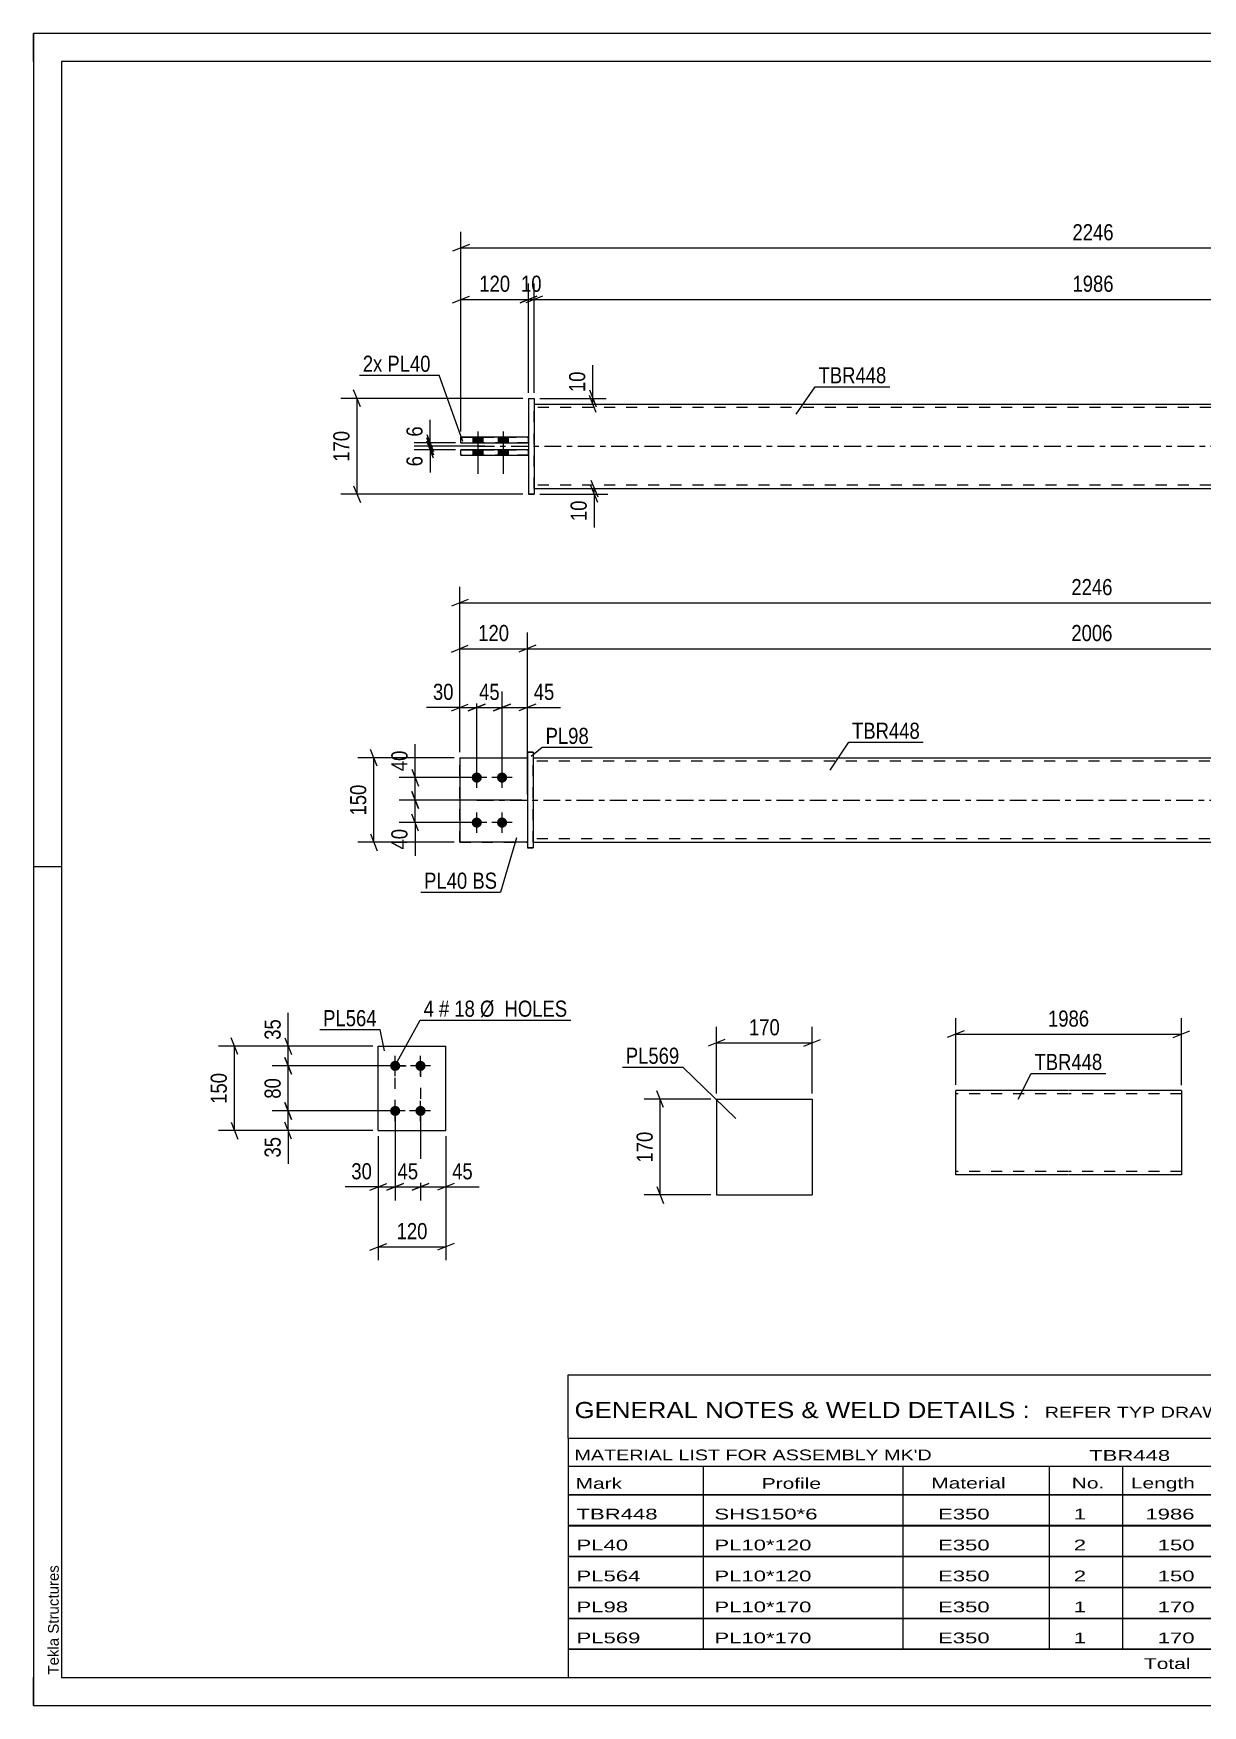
# Model space of a CAD drawing. Header units: millimetres. Extents: x 0 to 420, y 0 to 297.
# Drawn here: x 0 to 207.7, y 0 to 297 of the extents above; entities that cross this region are included whole.
import ezdxf

# ---------------------------------------------------------------- set-up
doc = ezdxf.new("R2010")
doc.units = ezdxf.units.MM
doc.linetypes.add('DXK_LINE_DOT2', pattern=[3.9198, 1.9599, -1.9599])
doc.linetypes.add('DXK_LINE_DOT3', pattern=[5.9187, 2.979, -0.9799, 0.9799, -0.9799])
doc.styles.add('Arial', font='ARIAL.TTF', dxfattribs={"height": 0.2})
doc.styles.add('Arial Narrow', font='ARIALN.TTF', dxfattribs={"height": 0.2})

# ---------------------------------------------------------------- blocks, each defined once
blk = doc.blocks.new('Unknown-580872149-1163')
at = {"color": 5, "linetype": 'Continuous'}
for p, q in [((420, 297), (0, 297)), ((0, 297), (0, 0)), ((0, 292), (0, 297)), ((415, 292), (5, 292)), ((5, 292), (5, 5)), ((5, 149), (0, 149)), ((0, 0), (0, 5)), ((5, 5), (415, 5)), ((0, 0), (420, 0))]:
    blk.add_line(p, q, dxfattribs=at)
at = {"color": 174, "linetype": 'Continuous', "style": 'Arial'}
blk.add_text('Tekla Structures', height=1.9102, rotation=90, dxfattribs=at).set_placement((4.5, 5.5))
blk = doc.blocks.new('Part-580872149-3682 - 3680')
at = {"color": 2, "linetype": 'Continuous'}
for p, q in [((61.28, 102.12), (61.28, 117.12)), ((61.28, 117.12), (73.28, 117.12)), ((73.28, 102.12), (73.28, 117.12)), ((61.28, 102.12), (73.28, 102.12))]:
    blk.add_line(p, q, dxfattribs=at)
blk = doc.blocks.new('Bolt-580872149-3683 - 3680')
at = {"linetype": 'Continuous'}
for points in [[(64.28, 112.72, -1), (64.28, 114.52, -1)], [(68.78, 112.72, -1), (68.78, 114.52, -1)], [(64.28, 104.72, -1), (64.28, 106.52, -1)], [(68.78, 104.72, -1), (68.78, 106.52, -1)]]:
    blk.add_hatch(color=1, dxfattribs=at).paths.add_polyline_path(points)
at = {"color": 1, "linetype": 'Continuous'}
for p, q in [((66.08, 113.62), (62.48, 113.62)), ((64.28, 111.82), (64.28, 115.42)), ((70.58, 113.62), (66.98, 113.62)), ((68.78, 111.82), (68.78, 115.42)), ((64.28, 103.82), (64.28, 107.42)), ((68.78, 103.82), (68.78, 107.42)), ((66.08, 105.62), (62.48, 105.62)), ((70.58, 105.62), (66.98, 105.62))]:
    blk.add_line(p, q, dxfattribs=at)
blk = doc.blocks.new('Part-580872149-1806 - 1738')
at = {"color": 2, "linetype": 'Continuous'}
for p, q in [((88.77, 168.33), (287.41, 168.33)), ((88.77, 153.33), (287.41, 153.33))]:
    blk.add_line(p, q, dxfattribs=at)
at = {"color": 7, "linetype": 'DXK_LINE_DOT2'}
for p, q in [((88.77, 153.33), (88.77, 168.33)), ((287.41, 167.73), (88.77, 167.73)), ((287.41, 153.33), (287.41, 168.33)), ((287.41, 153.93), (88.77, 153.93))]:
    blk.add_line(p, q, dxfattribs=at)
at = {"color": 7, "linetype": 'DXK_LINE_DOT3'}
blk.add_line((78.77, 160.83), (297.41, 160.83), dxfattribs=at)
blk = doc.blocks.new('Bolt-580872149-1808 - 1738')
at = {"linetype": 'Continuous'}
for points in [[(78.77, 163.93), (78.58, 163.95), (78.41, 164.01), (78.24, 164.1), (78.1, 164.23), (77.99, 164.38), (77.92, 164.55), (77.88, 164.74), (77.88, 164.92), (77.92, 165.11), (77.99, 165.28), (78.1, 165.43), (78.24, 165.56), (78.41, 165.65), (78.58, 165.71), (78.77, 165.73), (78.96, 165.71), (79.14, 165.65), (79.3, 165.56), (79.44, 165.43), (79.55, 165.28), (79.63, 165.11), (79.67, 164.92), (79.67, 164.74), (79.63, 164.55), (79.55, 164.38), (79.44, 164.23), (79.3, 164.1), (79.14, 164.01), (78.96, 163.95)], [(83.27, 163.93), (83.08, 163.95), (82.91, 164.01), (82.74, 164.1), (82.6, 164.23), (82.49, 164.38), (82.42, 164.55), (82.38, 164.74), (82.38, 164.92), (82.42, 165.11), (82.49, 165.28), (82.6, 165.43), (82.74, 165.56), (82.91, 165.65), (83.08, 165.71), (83.27, 165.73), (83.46, 165.71), (83.64, 165.65), (83.8, 165.56), (83.94, 165.43), (84.05, 165.28), (84.13, 165.11), (84.17, 164.92), (84.17, 164.74), (84.13, 164.55), (84.05, 164.38), (83.94, 164.23), (83.8, 164.1), (83.64, 164.01), (83.46, 163.95)], [(78.77, 155.93), (78.58, 155.95), (78.41, 156.01), (78.24, 156.1), (78.1, 156.23), (77.99, 156.38), (77.92, 156.55), (77.88, 156.74), (77.88, 156.92), (77.92, 157.11), (77.99, 157.28), (78.1, 157.43), (78.24, 157.56), (78.41, 157.65), (78.58, 157.71), (78.77, 157.73), (78.96, 157.71), (79.14, 157.65), (79.3, 157.56), (79.44, 157.43), (79.55, 157.28), (79.63, 157.11), (79.67, 156.92), (79.67, 156.74), (79.63, 156.55), (79.55, 156.38), (79.44, 156.23), (79.3, 156.1), (79.14, 156.01), (78.96, 155.95)], [(83.27, 155.93), (83.08, 155.95), (82.91, 156.01), (82.74, 156.1), (82.6, 156.23), (82.49, 156.38), (82.42, 156.55), (82.38, 156.74), (82.38, 156.92), (82.42, 157.11), (82.49, 157.28), (82.6, 157.43), (82.74, 157.56), (82.91, 157.65), (83.08, 157.71), (83.27, 157.73), (83.46, 157.71), (83.64, 157.65), (83.8, 157.56), (83.94, 157.43), (84.05, 157.28), (84.13, 157.11), (84.17, 156.92), (84.17, 156.74), (84.13, 156.55), (84.05, 156.38), (83.94, 156.23), (83.8, 156.1), (83.64, 156.01), (83.46, 155.95)]]:
    blk.add_hatch(color=1, dxfattribs=at).paths.add_polyline_path(points)
at = {"color": 1, "linetype": 'Continuous'}
for p, q in [((78.77, 163.03), (78.77, 166.63)), ((83.27, 163.03), (83.27, 166.63)), ((80.57, 164.83), (76.97, 164.83)), ((85.07, 164.83), (81.47, 164.83)), ((78.77, 155.03), (78.77, 158.63)), ((83.27, 155.03), (83.27, 158.63)), ((80.57, 156.83), (76.97, 156.83)), ((85.07, 156.83), (81.47, 156.83))]:
    blk.add_line(p, q, dxfattribs=at)
blk = doc.blocks.new('Part-580872149-1791 - 1738')
at = {"color": 7, "linetype": 'DXK_LINE_DOT2'}
for p, q in [((75.77, 168.33), (87.77, 168.33)), ((75.77, 168.33), (87.77, 168.33)), ((75.77, 153.33), (75.77, 168.33)), ((87.77, 168.33), (87.77, 168.33)), ((87.77, 168.33), (87.77, 153.33)), ((75.77, 153.33), (87.77, 153.33)), ((87.77, 153.33), (75.77, 153.33)), ((75.77, 153.33), (75.77, 153.33))]:
    blk.add_line(p, q, dxfattribs=at)
blk = doc.blocks.new('Part-580872149-1796 - 1738')
at = {"color": 2, "linetype": 'Continuous'}
for p, q in [((75.77, 168.33), (87.77, 168.33)), ((75.77, 168.33), (75.77, 153.33)), ((87.77, 153.33), (75.77, 153.33)), ((75.77, 153.33), (75.77, 153.33))]:
    blk.add_line(p, q, dxfattribs=at)
at = {"color": 7, "linetype": 'DXK_LINE_DOT2'}
for p, q in [((75.77, 168.33), (87.77, 168.33)), ((87.77, 168.33), (87.77, 168.33)), ((87.77, 168.33), (87.77, 153.33)), ((75.77, 153.33), (87.77, 153.33)), ((75.77, 153.33), (75.77, 153.33))]:
    blk.add_line(p, q, dxfattribs=at)
blk = doc.blocks.new('Part-580872149-1801 - 1738')
at = {"color": 2, "linetype": 'Continuous'}
for p, q in [((88.77, 169.33), (87.77, 169.33)), ((87.77, 169.33), (87.77, 152.33)), ((88.77, 169.33), (88.77, 169.33)), ((88.77, 169.33), (88.77, 152.33)), ((87.77, 152.33), (88.77, 152.33))]:
    blk.add_line(p, q, dxfattribs=at)
at = {"color": 7, "linetype": 'DXK_LINE_DOT2'}
for p, q in [((87.77, 169.33), (88.77, 169.33)), ((88.77, 152.33), (87.77, 152.33))]:
    blk.add_line(p, q, dxfattribs=at)
blk = doc.blocks.new('Part-580872149-1398 - 1390')
at = {"color": 2, "linetype": 'Continuous'}
for p, q in [((87.97, 232.17), (88.97, 232.17)), ((87.97, 232.17), (87.97, 215.17)), ((88.97, 232.17), (88.97, 232.17)), ((88.97, 232.17), (88.97, 215.17)), ((88.97, 215.17), (87.97, 215.17)), ((87.97, 215.17), (87.97, 215.17))]:
    blk.add_line(p, q, dxfattribs=at)
at = {"color": 7, "linetype": 'DXK_LINE_DOT2'}
for p, q in [((87.97, 232.17), (88.97, 232.17)), ((87.97, 215.17), (88.97, 215.17)), ((87.97, 215.17), (87.97, 215.17))]:
    blk.add_line(p, q, dxfattribs=at)
blk = doc.blocks.new('Part-580872149-1424 - 1390')
at = {"color": 2, "linetype": 'Continuous'}
for p, q in [((87.97, 223.07), (75.97, 223.07)), ((75.97, 222.07), (75.97, 223.07)), ((75.97, 222.07), (87.97, 222.07)), ((75.97, 222.07), (75.97, 222.07))]:
    blk.add_line(p, q, dxfattribs=at)
at = {"color": 7, "linetype": 'DXK_LINE_DOT2'}
for p, q in [((75.97, 223.07), (87.97, 223.07)), ((87.97, 222.07), (87.97, 223.07)), ((87.97, 222.07), (75.97, 222.07))]:
    blk.add_line(p, q, dxfattribs=at)
blk = doc.blocks.new('Part-580872149-1429 - 1390')
at = {"color": 2, "linetype": 'Continuous'}
for p, q in [((87.97, 225.27), (75.97, 225.27)), ((75.97, 224.27), (75.97, 225.27)), ((75.97, 224.27), (87.97, 224.27)), ((75.97, 224.27), (75.97, 224.27))]:
    blk.add_line(p, q, dxfattribs=at)
at = {"color": 7, "linetype": 'DXK_LINE_DOT2'}
for p, q in [((75.97, 225.27), (87.97, 225.27)), ((87.97, 224.27), (75.97, 224.27)), ((87.97, 224.27), (87.97, 225.27))]:
    blk.add_line(p, q, dxfattribs=at)
blk = doc.blocks.new('Part-580872149-1450 - 1390')
at = {"color": 2, "linetype": 'Continuous'}
for p, q in [((88.97, 231.17), (287.6, 231.17)), ((88.97, 216.17), (287.6, 216.17))]:
    blk.add_line(p, q, dxfattribs=at)
at = {"color": 7, "linetype": 'DXK_LINE_DOT2'}
for p, q in [((88.97, 216.17), (88.97, 231.17)), ((287.6, 230.57), (88.97, 230.57)), ((287.6, 231.17), (287.6, 216.17)), ((287.6, 216.77), (88.97, 216.77))]:
    blk.add_line(p, q, dxfattribs=at)
at = {"color": 7, "linetype": 'DXK_LINE_DOT3'}
blk.add_line((78.97, 223.67), (297.6, 223.67), dxfattribs=at)
blk = doc.blocks.new('Bolt-580872149-1452 - 1390')
at = {"linetype": 'Continuous'}
for points in [[(78.07, 224.27), (79.87, 224.27), (79.87, 225.27), (78.07, 225.27)], [(78.07, 224.27), (79.87, 224.27), (79.87, 225.27), (78.07, 225.27)], [(78.07, 222.07), (79.87, 222.07), (79.87, 223.07), (78.07, 223.07)], [(78.07, 222.07), (79.87, 222.07), (79.87, 223.07), (78.07, 223.07)], [(82.57, 224.27), (84.37, 224.27), (84.37, 225.27), (82.57, 225.27)], [(82.57, 224.27), (84.37, 224.27), (84.37, 225.27), (82.57, 225.27)], [(82.57, 222.07), (84.37, 222.07), (84.37, 223.07), (82.57, 223.07)], [(82.57, 222.07), (84.37, 222.07), (84.37, 223.07), (82.57, 223.07)]]:
    blk.add_hatch(color=1, dxfattribs=at).paths.add_polyline_path(points)
at = {"color": 1, "linetype": 'Continuous'}
for p, q in [((78.97, 226.27), (78.97, 218.77)), ((78.97, 226.27), (78.97, 218.77)), ((83.47, 226.27), (83.47, 218.77)), ((83.47, 226.27), (83.47, 218.77)), ((78.07, 225.27), (78.07, 224.27)), ((78.07, 225.27), (78.07, 224.27)), ((78.07, 223.07), (78.07, 222.07)), ((78.07, 223.07), (78.07, 222.07)), ((79.87, 225.27), (79.87, 224.27)), ((79.87, 225.27), (79.87, 224.27)), ((79.87, 223.07), (79.87, 222.07)), ((79.87, 223.07), (79.87, 222.07)), ((82.57, 225.27), (82.57, 224.27)), ((82.57, 225.27), (82.57, 224.27)), ((82.57, 223.07), (82.57, 222.07)), ((82.57, 223.07), (82.57, 222.07)), ((84.37, 225.27), (84.37, 224.27)), ((84.37, 225.27), (84.37, 224.27)), ((84.37, 223.07), (84.37, 222.07)), ((84.37, 223.07), (84.37, 222.07))]:
    blk.add_line(p, q, dxfattribs=at)
blk = doc.blocks.new('Part-580872149-2320 - 2313')
at = {"color": 2, "linetype": 'Continuous'}
for p, q in [((183.89, 109.24), (163.89, 109.24)), ((163.89, 94.33), (163.89, 109.24)), ((203.99, 109.24), (183.99, 109.24)), ((203.99, 109.24), (203.99, 109.14)), ((203.99, 109.14), (203.99, 108.04)), ((203.99, 108.04), (203.99, 94.24)), ((163.89, 94.24), (163.89, 94.33)), ((183.89, 94.24), (163.89, 94.24)), ((203.99, 94.24), (183.99, 94.24))]:
    blk.add_line(p, q, dxfattribs=at)
at = {"color": 7, "linetype": 'DXK_LINE_DOT2'}
for p, q in [((183.89, 108.64), (163.89, 108.64)), ((203.99, 108.64), (183.99, 108.64)), ((203.99, 108.88), (203.99, 108.04)), ((163.89, 94.84), (163.89, 94.88)), ((183.89, 94.84), (163.89, 94.84)), ((163.89, 94.24), (163.89, 94.24)), ((203.99, 94.84), (183.99, 94.84)), ((203.99, 94.88), (203.99, 94.98)), ((203.99, 94.84), (203.99, 94.88)), ((203.99, 94.84), (203.99, 94.88))]:
    blk.add_line(p, q, dxfattribs=at)
blk = doc.blocks.new('Part-580872149-3816 - 3815')
at = {"color": 2, "linetype": 'Continuous'}
for p, q in [((121.38, 107.7), (121.38, 90.7)), ((121.38, 107.7), (138.38, 107.7)), ((138.38, 107.7), (138.38, 90.7)), ((121.38, 90.7), (138.38, 90.7))]:
    blk.add_line(p, q, dxfattribs=at)
blk = doc.blocks.new('Rectangle-580872149-4109 - 3680')
at = {"color": 1, "linetype": 'DXK_LINE_DOT2'}
blk.add_lwpolyline([(64.28, 113.62), (68.78, 113.62), (68.78, 105.62), (64.28, 105.62), (64.28, 113.62)], close=True, dxfattribs=at)
blk = doc.blocks.new('StraightDimension-580872149-3685 - 3680')
at = {"color": 7, "linetype": 'Continuous'}
for p, q in [((60.28, 117.12), (42.43, 117.12)), ((44.68, 118.62), (45.88, 115.62)), ((45.28, 113.62), (45.28, 117.12)), ((63.28, 113.62), (42.43, 113.62)), ((45.88, 112.12), (44.68, 115.12))]:
    blk.add_line(p, q, dxfattribs=at)
at = {"color": 0}
blk.add_wipeout([(44.53, 122.5), (40.33, 122.5), (40.33, 117.65), (44.53, 117.65)], dxfattribs=at)
at = {"color": 7, "linetype": 'Continuous'}
blk.add_line((45.28, 117.12), (45.28, 123.03), dxfattribs=at)
blk.add_line((45.28, 117.12), (45.28, 123.03), dxfattribs=at)
at = {"color": 3, "style": 'Arial Narrow'}
blk.add_text('35', height=2.863, rotation=90.0002, dxfattribs=at).set_placement((43.93, 118.25))
blk = doc.blocks.new('StraightDimension-580872149-3687 - 3680')
at = {"color": 7, "linetype": 'Continuous'}
for p, q in [((44.68, 107.12), (45.88, 104.12)), ((63.28, 105.62), (42.43, 105.62)), ((45.28, 102.12), (45.28, 105.62)), ((60.28, 102.12), (42.43, 102.12)), ((45.88, 100.62), (44.68, 103.62))]:
    blk.add_line(p, q, dxfattribs=at)
at = {"color": 0}
blk.add_wipeout([(44.53, 101.6), (40.33, 101.6), (40.33, 96.74), (44.53, 96.74)], dxfattribs=at)
at = {"color": 7, "linetype": 'Continuous'}
blk.add_line((45.28, 102.12), (45.28, 96.22), dxfattribs=at)
blk.add_line((45.28, 102.12), (45.28, 96.22), dxfattribs=at)
at = {"color": 3, "style": 'Arial Narrow'}
blk.add_text('35', height=2.863, rotation=90.0002, dxfattribs=at).set_placement((43.93, 97.34))
blk = doc.blocks.new('StraightDimension-580872149-3686 - 3680')
at = {"color": 7, "linetype": 'Continuous'}
for p, q in [((63.28, 113.62), (42.43, 113.62)), ((44.68, 115.12), (45.88, 112.12)), ((45.28, 105.62), (45.28, 113.62)), ((45.88, 104.12), (44.68, 107.12)), ((63.28, 105.62), (42.43, 105.62))]:
    blk.add_line(p, q, dxfattribs=at)
at = {"color": 0}
blk.add_wipeout([(44.53, 112.05), (40.33, 112.05), (40.33, 107.19), (44.53, 107.19)], dxfattribs=at)
at = {"color": 3, "style": 'Arial Narrow'}
blk.add_text('80', height=2.863, rotation=90.0002, dxfattribs=at).set_placement((43.93, 107.79))
blk = doc.blocks.new('StraightDimension-580872149-3697 - 3680')
at = {"color": 7, "linetype": 'Continuous'}
for p, q in [((60.28, 117.12), (32.86, 117.12)), ((36.31, 115.62), (35.11, 118.62)), ((35.71, 102.12), (35.71, 117.12)), ((60.28, 102.12), (32.86, 102.12)), ((35.11, 103.62), (36.31, 100.62))]:
    blk.add_line(p, q, dxfattribs=at)
at = {"color": 0}
blk.add_wipeout([(34.96, 112.96), (30.76, 112.96), (30.76, 106.28), (34.96, 106.28)], dxfattribs=at)
at = {"color": 3, "style": 'Arial Narrow'}
blk.add_text('150', height=2.863, rotation=90.0002, dxfattribs=at).set_placement((34.36, 106.88))
blk = doc.blocks.new('StraightDimension-580872149-3701 - 3680')
at = {"color": 7, "linetype": 'Continuous'}
for p, q in [((68.78, 104.62), (68.78, 89.72)), ((73.28, 101.12), (73.28, 89.72)), ((67.28, 91.52), (70.28, 92.72)), ((68.78, 92.12), (73.28, 92.12)), ((74.78, 92.72), (71.78, 91.52))]:
    blk.add_line(p, q, dxfattribs=at)
at = {"color": 0}
blk.add_wipeout([(78.66, 92.87), (78.66, 97.07), (73.8, 97.07), (73.8, 92.87)], dxfattribs=at)
at = {"color": 7, "linetype": 'Continuous'}
blk.add_line((73.28, 92.12), (79.18, 92.12), dxfattribs=at)
blk.add_line((73.28, 92.12), (79.18, 92.12), dxfattribs=at)
at = {"color": 3, "style": 'Arial Narrow'}
blk.add_text('45', height=2.863, dxfattribs=at).set_placement((74.4, 93.47))
blk = doc.blocks.new('StraightDimension-580872149-3702 - 3680')
at = {"color": 7, "linetype": 'Continuous'}
for p, q in [((64.28, 104.62), (64.28, 89.72)), ((68.78, 104.62), (68.78, 89.72)), ((62.78, 91.52), (65.78, 92.72)), ((64.28, 92.12), (68.78, 92.12)), ((70.28, 92.72), (67.28, 91.52))]:
    blk.add_line(p, q, dxfattribs=at)
at = {"color": 0}
blk.add_wipeout([(68.95, 92.87), (68.95, 97.07), (64.1, 97.07), (64.1, 92.87)], dxfattribs=at)
at = {"color": 3, "style": 'Arial Narrow'}
blk.add_text('45', height=2.863, dxfattribs=at).set_placement((64.7, 93.47))
blk = doc.blocks.new('StraightDimension-580872149-3703 - 3680')
at = {"color": 7, "linetype": 'Continuous'}
for p, q in [((64.28, 104.62), (64.28, 89.72)), ((61.28, 101.12), (61.28, 89.72)), ((59.78, 91.52), (62.78, 92.72)), ((61.28, 92.12), (64.28, 92.12)), ((65.78, 92.72), (62.78, 91.52))]:
    blk.add_line(p, q, dxfattribs=at)
at = {"color": 0}
blk.add_wipeout([(60.75, 92.87), (60.75, 97.07), (55.89, 97.07), (55.89, 92.87)], dxfattribs=at)
at = {"color": 7, "linetype": 'Continuous'}
blk.add_line((61.28, 92.12), (55.37, 92.12), dxfattribs=at)
blk.add_line((61.28, 92.12), (55.37, 92.12), dxfattribs=at)
at = {"color": 3, "style": 'Arial Narrow'}
blk.add_text('30', height=2.863, dxfattribs=at).set_placement((56.49, 93.47))
blk = doc.blocks.new('StraightDimension-580872149-3713 - 3680')
at = {"color": 7, "linetype": 'Continuous'}
for p, q in [((61.28, 101.12), (61.28, 79.09)), ((73.28, 101.12), (73.28, 79.09)), ((59.78, 80.89), (62.78, 82.09)), ((61.28, 81.49), (73.28, 81.49)), ((74.78, 82.09), (71.78, 80.89))]:
    blk.add_line(p, q, dxfattribs=at)
at = {"color": 0}
blk.add_wipeout([(70.62, 82.24), (70.62, 86.44), (63.93, 86.44), (63.93, 82.24)], dxfattribs=at)
at = {"color": 3, "style": 'Arial Narrow'}
blk.add_text('120', height=2.863, dxfattribs=at).set_placement((64.53, 82.84))
blk = doc.blocks.new('StraightDimension-580872149-2000 - 1738')
at = {"color": 7, "linetype": 'Continuous'}
for p, q in [((67.21, 166.33), (68.41, 163.33)), ((77.77, 164.83), (64.96, 164.83)), ((67.81, 160.83), (67.81, 164.83)), ((86.77, 160.83), (64.96, 160.83)), ((68.41, 159.33), (67.21, 162.33))]:
    blk.add_line(p, q, dxfattribs=at)
at = {"color": 0}
blk.add_wipeout([(67.06, 170.21), (62.86, 170.21), (62.86, 165.36), (67.06, 165.36)], dxfattribs=at)
at = {"color": 7, "linetype": 'Continuous'}
blk.add_line((67.81, 164.83), (67.81, 170.74), dxfattribs=at)
blk.add_line((67.81, 164.83), (67.81, 170.74), dxfattribs=at)
at = {"color": 3, "style": 'Arial Narrow'}
blk.add_text('40', height=2.863, rotation=90.0002, dxfattribs=at).set_placement((66.46, 165.96))
blk = doc.blocks.new('StraightDimension-580872149-1856 - 1738')
at = {"color": 7, "linetype": 'Continuous'}
for p, q in [((77.27, 196.48), (74.27, 195.28)), ((75.77, 169.33), (75.77, 198.73)), ((298.91, 195.28), (301.91, 196.48)), ((300.41, 169.33), (300.41, 198.73)), ((75.77, 195.88), (300.41, 195.88))]:
    blk.add_line(p, q, dxfattribs=at)
at = {"color": 0}
blk.add_wipeout([(192.35, 196.63), (192.35, 200.83), (183.83, 200.83), (183.83, 196.63)], dxfattribs=at)
at = {"color": 3, "style": 'Arial Narrow'}
blk.add_text('2246', height=2.863, dxfattribs=at).set_placement((184.43, 197.23))
blk = doc.blocks.new('StraightDimension-580872149-1945 - 1738')
at = {"color": 7, "linetype": 'Continuous'}
for p, q in [((75.77, 169.33), (75.77, 180.12)), ((78.77, 165.83), (78.77, 180.12)), ((74.27, 176.67), (77.27, 177.87)), ((75.77, 177.27), (78.77, 177.27)), ((80.27, 177.87), (77.27, 176.67))]:
    blk.add_line(p, q, dxfattribs=at)
at = {"color": 0}
blk.add_wipeout([(75.25, 178.02), (75.25, 182.22), (70.39, 182.22), (70.39, 178.02)], dxfattribs=at)
at = {"color": 7, "linetype": 'Continuous'}
blk.add_line((75.77, 177.27), (69.87, 177.27), dxfattribs=at)
blk.add_line((75.77, 177.27), (69.87, 177.27), dxfattribs=at)
at = {"color": 3, "style": 'Arial Narrow'}
blk.add_text('30', height=2.863, dxfattribs=at).set_placement((70.99, 178.62))
blk = doc.blocks.new('StraightDimension-580872149-1961 - 1738')
at = {"color": 7, "linetype": 'Continuous'}
for p, q in [((78.77, 165.83), (78.77, 180.12)), ((83.27, 165.83), (83.27, 180.12)), ((77.27, 176.67), (80.27, 177.87)), ((78.77, 177.27), (83.27, 177.27)), ((84.77, 177.87), (81.77, 176.67))]:
    blk.add_line(p, q, dxfattribs=at)
at = {"color": 0}
blk.add_wipeout([(83.45, 178.02), (83.45, 182.22), (78.59, 182.22), (78.59, 178.02)], dxfattribs=at)
at = {"color": 3, "style": 'Arial Narrow'}
blk.add_text('45', height=2.863, dxfattribs=at).set_placement((79.19, 178.62))
blk = doc.blocks.new('StraightDimension-580872149-3870 - 1738')
at = {"color": 7, "linetype": 'Continuous'}
for p, q in [((87.77, 161.83), (87.77, 190.57)), ((288.41, 169.33), (288.41, 190.57)), ((89.27, 188.32), (86.27, 187.12)), ((87.77, 187.72), (288.41, 187.72)), ((286.91, 187.12), (289.91, 188.32))]:
    blk.add_line(p, q, dxfattribs=at)
at = {"color": 0}
blk.add_wipeout([(192.35, 188.47), (192.35, 192.67), (183.83, 192.67), (183.83, 188.47)], dxfattribs=at)
at = {"color": 3, "style": 'Arial Narrow'}
blk.add_text('2006', height=2.863, dxfattribs=at).set_placement((184.43, 189.07))
blk = doc.blocks.new('StraightDimension-580872149-1974 - 1738')
at = {"color": 7, "linetype": 'Continuous'}
for p, q in [((83.27, 165.83), (83.27, 180.12)), ((87.77, 169.33), (87.77, 180.12)), ((81.77, 176.67), (84.77, 177.87)), ((83.27, 177.27), (87.77, 177.27)), ((89.27, 177.87), (86.27, 176.67))]:
    blk.add_line(p, q, dxfattribs=at)
at = {"color": 0}
blk.add_wipeout([(93.15, 178.02), (93.15, 182.22), (88.3, 182.22), (88.3, 178.02)], dxfattribs=at)
at = {"color": 7, "linetype": 'Continuous'}
blk.add_line((87.77, 177.27), (93.68, 177.27), dxfattribs=at)
blk.add_line((87.77, 177.27), (93.68, 177.27), dxfattribs=at)
at = {"color": 3, "style": 'Arial Narrow'}
blk.add_text('45', height=2.863, dxfattribs=at).set_placement((88.9, 178.62))
blk = doc.blocks.new('StraightDimension-580872149-3871 - 1738')
at = {"color": 7, "linetype": 'Continuous'}
for p, q in [((75.77, 169.33), (75.77, 190.57)), ((87.77, 161.83), (87.77, 190.57)), ((74.27, 187.12), (77.27, 188.32)), ((75.77, 187.72), (87.77, 187.72)), ((89.27, 188.32), (86.27, 187.12))]:
    blk.add_line(p, q, dxfattribs=at)
at = {"color": 0}
blk.add_wipeout([(85.11, 188.47), (85.11, 192.67), (78.43, 192.67), (78.43, 188.47)], dxfattribs=at)
at = {"color": 3, "style": 'Arial Narrow'}
blk.add_text('120', height=2.863, dxfattribs=at).set_placement((79.03, 189.07))
blk = doc.blocks.new('StraightDimension-580872149-1991 - 1738')
at = {"color": 7, "linetype": 'Continuous'}
for p, q in [((86.77, 160.83), (64.96, 160.83)), ((67.21, 162.33), (68.41, 159.33)), ((67.81, 156.83), (67.81, 160.83)), ((68.41, 155.33), (67.21, 158.33)), ((77.77, 156.83), (64.96, 156.83))]:
    blk.add_line(p, q, dxfattribs=at)
at = {"color": 0}
blk.add_wipeout([(67.06, 156.31), (62.86, 156.31), (62.86, 151.45), (67.06, 151.45)], dxfattribs=at)
at = {"color": 7, "linetype": 'Continuous'}
blk.add_line((67.81, 156.83), (67.81, 150.92), dxfattribs=at)
blk.add_line((67.81, 156.83), (67.81, 150.92), dxfattribs=at)
at = {"color": 3, "style": 'Arial Narrow'}
blk.add_text('40', height=2.863, rotation=90.0002, dxfattribs=at).set_placement((66.46, 152.05))
blk = doc.blocks.new('StraightDimension-580872149-2010 - 1738')
at = {"color": 7, "linetype": 'Continuous'}
for p, q in [((61.08, 166.83), (59.88, 169.83)), ((74.77, 168.33), (57.63, 168.33)), ((60.48, 153.33), (60.48, 168.33)), ((59.88, 154.83), (61.08, 151.83)), ((74.77, 153.33), (57.63, 153.33))]:
    blk.add_line(p, q, dxfattribs=at)
at = {"color": 0}
blk.add_wipeout([(59.73, 164.17), (55.53, 164.17), (55.53, 157.49), (59.73, 157.49)], dxfattribs=at)
at = {"color": 3, "style": 'Arial Narrow'}
blk.add_text('150', height=2.863, rotation=90.0002, dxfattribs=at).set_placement((59.13, 158.09))
blk = doc.blocks.new('StraightDimension-580872149-1691 - 1390')
at = {"color": 7, "linetype": 'Continuous'}
for p, q in [((80.22, 223.67), (67.64, 223.67)), ((74.97, 223.07), (67.64, 223.07)), ((69.89, 225.17), (71.09, 222.17)), ((71.09, 221.57), (69.89, 224.57)), ((70.49, 223.07), (70.49, 223.67))]:
    blk.add_line(p, q, dxfattribs=at)
at = {"color": 0}
blk.add_wipeout([(69.74, 222.54), (65.54, 222.54), (65.54, 219.51), (69.74, 219.51)], dxfattribs=at)
at = {"color": 7, "linetype": 'Continuous'}
blk.add_line((70.49, 223.07), (70.49, 218.99), dxfattribs=at)
blk.add_line((70.49, 223.07), (70.49, 218.99), dxfattribs=at)
at = {"color": 3, "style": 'Arial Narrow'}
blk.add_text('6', height=2.86, rotation=90.0002, dxfattribs=at).set_placement((69.14, 220.11))
blk = doc.blocks.new('StraightDimension-580872149-1629 - 1390')
at = {"color": 7, "linetype": 'Continuous'}
for p, q in [((99.06, 217.67), (100.26, 214.67)), ((89.97, 216.17), (102.06, 216.17)), ((89.97, 215.17), (102.06, 215.17)), ((100.26, 213.67), (99.06, 216.67)), ((99.66, 215.17), (99.66, 216.17))]:
    blk.add_line(p, q, dxfattribs=at)
at = {"color": 0}
blk.add_wipeout([(98.91, 214.64), (94.71, 214.64), (94.71, 209.78), (98.91, 209.78)], dxfattribs=at)
at = {"color": 7, "linetype": 'Continuous'}
blk.add_line((99.66, 215.17), (99.66, 209.26), dxfattribs=at)
blk.add_line((99.66, 215.17), (99.66, 209.26), dxfattribs=at)
at = {"color": 3, "style": 'Arial Narrow'}
blk.add_text('10', height=2.863, rotation=90.0002, dxfattribs=at).set_placement((98.31, 210.38))
blk = doc.blocks.new('StraightDimension-580872149-4018 - 1390')
at = {"color": 7, "linetype": 'Continuous'}
for p, q in [((87.97, 233.17), (87.97, 252.61)), ((88.97, 233.17), (88.97, 252.61)), ((86.47, 249.16), (89.47, 250.36)), ((90.47, 250.36), (87.47, 249.16)), ((87.97, 249.76), (88.97, 249.76))]:
    blk.add_line(p, q, dxfattribs=at)
at = {"color": 0}
blk.add_wipeout([(90.89, 250.51), (90.89, 254.71), (86.04, 254.71), (86.04, 250.51)], dxfattribs=at)
at = {"color": 3, "style": 'Arial Narrow'}
blk.add_text('10', height=2.863, dxfattribs=at).set_placement((86.64, 251.11))
blk = doc.blocks.new('StraightDimension-580872149-1681 - 1390')
at = {"color": 7, "linetype": 'Continuous'}
for p, q in [((69.89, 225.77), (71.09, 222.77)), ((74.97, 224.27), (67.64, 224.27)), ((80.22, 223.67), (67.64, 223.67)), ((71.09, 222.17), (69.89, 225.17)), ((70.49, 223.67), (70.49, 224.27))]:
    blk.add_line(p, q, dxfattribs=at)
at = {"color": 0}
blk.add_wipeout([(69.74, 227.82), (65.54, 227.82), (65.54, 224.79), (69.74, 224.79)], dxfattribs=at)
at = {"color": 7, "linetype": 'Continuous'}
blk.add_line((70.49, 224.27), (70.49, 228.34), dxfattribs=at)
blk.add_line((70.49, 224.27), (70.49, 228.34), dxfattribs=at)
at = {"color": 3, "style": 'Arial Narrow'}
blk.add_text('6', height=2.86, rotation=90.0002, dxfattribs=at).set_placement((69.14, 225.39))
blk = doc.blocks.new('StraightDimension-580872149-1670 - 1390')
at = {"color": 7, "linetype": 'Continuous'}
for p, q in [((86.97, 232.17), (54.65, 232.17)), ((58.1, 230.67), (56.9, 233.67)), ((57.5, 215.17), (57.5, 232.17)), ((86.97, 215.17), (54.65, 215.17)), ((56.9, 216.67), (58.1, 213.67))]:
    blk.add_line(p, q, dxfattribs=at)
at = {"color": 0}
blk.add_wipeout([(56.75, 227.01), (52.55, 227.01), (52.55, 220.32), (56.75, 220.32)], dxfattribs=at)
at = {"color": 3, "style": 'Arial Narrow'}
blk.add_text('170', height=2.863, rotation=90.0002, dxfattribs=at).set_placement((56.15, 220.92))
blk = doc.blocks.new('StraightDimension-580872149-1567 - 1390')
at = {"color": 7, "linetype": 'Continuous'}
for p, q in [((75.97, 226.27), (75.97, 261.76)), ((300.6, 226.27), (300.6, 261.76)), ((77.47, 259.51), (74.47, 258.31)), ((75.97, 258.91), (300.6, 258.91)), ((299.1, 258.31), (302.1, 259.51))]:
    blk.add_line(p, q, dxfattribs=at)
at = {"color": 0}
blk.add_wipeout([(192.54, 259.66), (192.54, 263.86), (184.03, 263.86), (184.03, 259.66)], dxfattribs=at)
at = {"color": 3, "style": 'Arial Narrow'}
blk.add_text('2246', height=2.863, dxfattribs=at).set_placement((184.63, 260.26))
blk = doc.blocks.new('StraightDimension-580872149-1639 - 1390')
at = {"color": 7, "linetype": 'Continuous'}
for p, q in [((89.97, 232.17), (101.79, 232.17)), ((98.79, 233.67), (99.99, 230.67)), ((99.99, 229.67), (98.79, 232.67)), ((99.39, 231.17), (99.39, 232.17)), ((89.97, 231.17), (101.79, 231.17))]:
    blk.add_line(p, q, dxfattribs=at)
at = {"color": 0}
blk.add_wipeout([(98.64, 237.55), (94.44, 237.55), (94.44, 232.69), (98.64, 232.69)], dxfattribs=at)
at = {"color": 7, "linetype": 'Continuous'}
blk.add_line((99.39, 232.17), (99.39, 238.07), dxfattribs=at)
blk.add_line((99.39, 232.17), (99.39, 238.07), dxfattribs=at)
at = {"color": 3, "style": 'Arial Narrow'}
blk.add_text('10', height=2.863, rotation=90.0002, dxfattribs=at).set_placement((98.04, 233.29))
blk = doc.blocks.new('StraightDimension-580872149-4017 - 1390')
at = {"color": 7, "linetype": 'Continuous'}
for p, q in [((88.97, 233.17), (88.97, 252.61)), ((287.6, 233.17), (287.6, 252.61)), ((90.47, 250.36), (87.47, 249.16)), ((88.97, 249.76), (287.6, 249.76)), ((286.1, 249.16), (289.1, 250.36))]:
    blk.add_line(p, q, dxfattribs=at)
at = {"color": 0}
blk.add_wipeout([(192.54, 250.51), (192.54, 254.71), (184.03, 254.71), (184.03, 250.51)], dxfattribs=at)
at = {"color": 3, "style": 'Arial Narrow'}
blk.add_text('1986', height=2.863, dxfattribs=at).set_placement((184.63, 251.11))
blk = doc.blocks.new('StraightDimension-580872149-4019 - 1390')
at = {"color": 7, "linetype": 'Continuous'}
for p, q in [((75.97, 226.27), (75.97, 252.61)), ((87.97, 233.17), (87.97, 252.61)), ((74.47, 249.16), (77.47, 250.36)), ((75.97, 249.76), (87.97, 249.76)), ((89.47, 250.36), (86.47, 249.16))]:
    blk.add_line(p, q, dxfattribs=at)
at = {"color": 0}
blk.add_wipeout([(85.31, 250.51), (85.31, 254.71), (78.62, 254.71), (78.62, 250.51)], dxfattribs=at)
at = {"color": 3, "style": 'Arial Narrow'}
blk.add_text('120', height=2.863, dxfattribs=at).set_placement((79.22, 251.11))
blk = doc.blocks.new('StraightDimension-580872149-4120 - 2313')
at = {"color": 7, "linetype": 'Continuous'}
for p, q in [((163.89, 110.24), (163.89, 122.09)), ((203.99, 110.19), (203.99, 122.09)), ((165.39, 119.84), (162.39, 118.64)), ((163.89, 119.24), (203.99, 119.24)), ((202.49, 118.64), (205.49, 119.84))]:
    blk.add_line(p, q, dxfattribs=at)
at = {"color": 0}
blk.add_wipeout([(188.19, 119.99), (188.19, 124.19), (179.68, 124.19), (179.68, 119.99)], dxfattribs=at)
at = {"color": 3, "style": 'Arial Narrow'}
blk.add_text('1986', height=2.863, dxfattribs=at).set_placement((180.28, 120.59))
blk = doc.blocks.new('StraightDimension-580872149-3818 - 3815')
at = {"color": 7, "linetype": 'Continuous'}
for p, q in [((121.38, 108.7), (121.38, 120.55)), ((138.38, 108.7), (138.38, 120.55)), ((122.88, 118.3), (119.88, 117.1)), ((121.38, 117.7), (138.38, 117.7)), ((136.88, 117.1), (139.88, 118.3))]:
    blk.add_line(p, q, dxfattribs=at)
at = {"color": 0}
blk.add_wipeout([(133.23, 118.45), (133.23, 122.65), (126.54, 122.65), (126.54, 118.45)], dxfattribs=at)
at = {"color": 3, "style": 'Arial Narrow'}
blk.add_text('170', height=2.863, dxfattribs=at).set_placement((127.14, 119.05))
blk = doc.blocks.new('StraightDimension-580872149-3822 - 3815')
at = {"color": 7, "linetype": 'Continuous'}
for p, q in [((120.38, 107.7), (108.53, 107.7)), ((111.98, 106.2), (110.78, 109.2)), ((111.38, 90.7), (111.38, 107.7)), ((110.78, 92.2), (111.98, 89.2)), ((120.38, 90.7), (108.53, 90.7))]:
    blk.add_line(p, q, dxfattribs=at)
at = {"color": 0}
blk.add_wipeout([(110.63, 102.54), (106.43, 102.54), (106.43, 95.85), (110.63, 95.85)], dxfattribs=at)
at = {"color": 3, "style": 'Arial Narrow'}
blk.add_text('170', height=2.863, rotation=90.0002, dxfattribs=at).set_placement((110.03, 96.45))
blk = doc.blocks.new('Unknown-580872149-4485')
at = {"color": 7, "linetype": 'Continuous'}
for p, q in [((95, 58.75), (255, 58.75)), ((95, 47.5), (95, 58.75)), ((255, 58.75), (255, 47.5)), ((95, 47.5), (255, 47.5)), ((95, 47.5), (95, 42.5)), ((255, 47.5), (255, 42.5)), ((95, 42.5), (255, 42.5)), ((95, 42.5), (95, 37.5)), ((119, 42.5), (119, 37.5)), ((154.5, 42.5), (154.5, 37.5)), ((180.5, 42.5), (180.5, 37.5)), ((193.5, 42.5), (193.5, 37.5)), ((211, 42.5), (211, 37.5)), ((233, 42.5), (233, 37.5)), ((255, 42.5), (255, 37.5)), ((95, 37.5), (255, 37.5)), ((95, 37.45), (95, 32.05)), ((95, 37.45), (255, 37.45)), ((119, 37.5), (119, 32)), ((154.5, 37.5), (154.5, 32)), ((180.5, 37.5), (180.5, 32)), ((193.5, 37.5), (193.5, 32)), ((211, 37.5), (211, 32)), ((233, 37.5), (233, 32)), ((255, 37.45), (255, 32.05)), ((95, 32.05), (255, 32.05)), ((95, 31.95), (95, 26.55)), ((95, 31.95), (255, 31.95)), ((119, 32), (119, 26.5)), ((154.5, 32), (154.5, 26.5)), ((180.5, 32), (180.5, 26.5)), ((193.5, 32), (193.5, 26.5)), ((211, 32), (211, 26.5)), ((233, 32), (233, 26.5)), ((255, 31.95), (255, 26.55)), ((95, 26.55), (255, 26.55)), ((95, 26.45), (95, 21.05)), ((95, 26.45), (255, 26.45)), ((119, 26.5), (119, 21)), ((154.5, 26.5), (154.5, 21)), ((180.5, 26.5), (180.5, 21)), ((193.5, 26.5), (193.5, 21)), ((211, 26.5), (211, 21)), ((233, 26.5), (233, 21)), ((255, 26.45), (255, 21.05)), ((95, 21.05), (255, 21.05)), ((95, 20.95), (95, 15.55)), ((95, 20.95), (255, 20.95)), ((119, 21), (119, 15.5)), ((154.5, 21), (154.5, 15.5)), ((180.5, 21), (180.5, 15.5)), ((193.5, 21), (193.5, 15.5)), ((211, 21), (211, 15.5)), ((233, 21), (233, 15.5)), ((255, 20.95), (255, 15.55)), ((95, 15.55), (255, 15.55)), ((95, 15.45), (95, 10.05)), ((95, 15.45), (255, 15.45)), ((119, 15.5), (119, 10)), ((154.5, 15.5), (154.5, 10)), ((180.5, 15.5), (180.5, 10)), ((193.5, 15.5), (193.5, 10)), ((211, 15.5), (211, 10)), ((233, 15.5), (233, 10)), ((255, 15.45), (255, 10.05)), ((95, 10.05), (255, 10.05)), ((95, 10), (255, 10)), ((95, 10), (95, 5)), ((211, 10), (211, 5)), ((233, 10), (233, 5)), ((255, 10), (255, 5)), ((95, 5), (255, 5))]:
    blk.add_line(p, q, dxfattribs=at)
at = {"color": 7, "style": 'Arial Narrow'}
for s, height, width, p in [('GENERAL NOTES & WELD DETAILS :', 2.8633, 1.4, (96.15, 51.06)), ('REFER TYP DRAWING TYP-01', 1.9089, 1.6, (179.7, 51.16)), ("MATERIAL LIST FOR ASSEMBLY MK'D", 1.9089, 1.6, (96.15, 43.56)), ('TBR448', 1.909, 1.794707, (187.59, 43.47)), ('1', 1.91, 1.794707, (217.08, 43.56)), ('No. Required', 1.9089, 1.6, (226.41, 43.56)), ('Mark', 1.909, 1.7, (96.34, 38.5)), ('Profile', 1.909, 1.7, (129.41, 38.5)), ('Material', 1.909, 1.7, (159.54, 38.56)), ('No.', 1.909, 1.7, (184.5, 38.56)), ('Length', 1.909, 1.7, (195, 38.56)), ('Area', 1.909, 1.7, (217.5, 38.56)), ('Weight', 1.909, 1.7, (237, 38.56))]:
    blk.add_text(s, height=height, dxfattribs=dict(at, width=width)).set_placement(p)
at = {"color": 7, "linetype": 'Continuous', "style": 'Arial Narrow'}
for s, height, width, p in [('TBR448', 1.909, 1.794707, (96.5, 33.06)), ('SHS150*6', 1.909, 1.794707, (121, 33.06)), ('E350', 1.909, 1.794707, (160.74, 33.06)), ('1', 1.91, 1.794707, (184.86, 33.06)), ('1986', 1.909, 1.794707, (197.58, 33.06)), ('1.2', 1.909, 1.794707, (221.32, 33.06)), ('53.9', 1.909, 1.794707, (240.14, 33.06)), ('PL40', 1.909, 1.794707, (96.5, 27.56)), ('PL10*120', 1.909, 1.794707, (121, 27.56)), ('E350', 1.909, 1.794707, (160.74, 27.56)), ('2', 1.91, 1.794707, (184.86, 27.56)), ('150', 1.909, 1.794707, (199.77, 27.56)), ('0.0', 1.909, 1.794707, (221.32, 27.56)), ('2.8', 1.909, 1.794707, (242.33, 27.56)), ('PL564', 1.909, 1.794707, (96.5, 22.06)), ('PL10*120', 1.909, 1.794707, (121, 22.06)), ('E350', 1.909, 1.794707, (160.74, 22.06)), ('2', 1.91, 1.794707, (184.86, 22.06)), ('150', 1.909, 1.794707, (199.77, 22.06)), ('0.0', 1.909, 1.794707, (221.32, 22.06)), ('2.8', 1.909, 1.794707, (242.33, 22.06)), ('PL98', 1.909, 1.794707, (96.5, 16.56)), ('PL10*170', 1.909, 1.794707, (121, 16.56)), ('E350', 1.909, 1.794707, (160.74, 16.56)), ('1', 1.91, 1.794707, (184.86, 16.56)), ('170', 1.909, 1.794707, (199.77, 16.56)), ('0.1', 1.909, 1.794707, (221.32, 16.56)), ('2.3', 1.909, 1.794707, (242.33, 16.56)), ('PL569', 1.909, 1.794707, (96.5, 11.06)), ('PL10*170', 1.909, 1.794707, (121, 11.06)), ('E350', 1.909, 1.794707, (160.74, 11.06)), ('1', 1.91, 1.794707, (184.86, 11.06)), ('170', 1.909, 1.794707, (199.77, 11.06)), ('0.1', 1.909, 1.794707, (221.32, 11.06)), ('2.3', 1.909, 1.794707, (242.33, 11.06)), ('Total', 1.909, 1.7, (197.33, 6.5)), ('1.5', 1.909, 1.794707, (220.83, 6.5)), ('64.1', 1.909, 1.794707, (240.14, 6.5))]:
    blk.add_text(s, height=height, dxfattribs=dict(at, width=width)).set_placement(p)
blk = doc.blocks.new('Mark-580872149-3716 - 3680')
at = {"color": 0}
blk.add_wipeout([(71.16, 122.35), (71.16, 125.35), (69.33, 125.35), (69.33, 122.35)], dxfattribs=at)
blk.add_wipeout([(71.16, 122.35), (71.16, 125.35), (69.33, 125.35), (69.33, 122.35)], dxfattribs=at)
at = {"color": 7, "linetype": 'Continuous'}
blk.add_line((64.28, 113.67), (68.73, 121.75), dxfattribs=at)
at = {"color": 0}
blk.add_wipeout([(73.89, 122.35), (73.89, 125.35), (72.06, 125.35), (72.06, 122.35)], dxfattribs=at)
blk.add_wipeout([(73.89, 122.35), (73.89, 125.35), (72.06, 125.35), (72.06, 122.35)], dxfattribs=at)
at = {"color": 3, "style": 'Arial Narrow'}
blk.add_text('4', height=2.86, dxfattribs=at).set_placement((69.33, 122.35))
at = {"color": 0}
blk.add_wipeout([(78.44, 122.35), (78.44, 125.35), (74.79, 125.35), (74.79, 122.35)], dxfattribs=at)
blk.add_wipeout([(78.44, 122.35), (78.44, 125.35), (74.79, 125.35), (74.79, 122.35)], dxfattribs=at)
at = {"color": 3, "style": 'Arial Narrow'}
blk.add_text('#', height=2.86, dxfattribs=at).set_placement((72.06, 122.35))
at = {"color": 0}
blk.add_wipeout([(94.87, 122.35), (94.87, 125.35), (79.34, 125.35), (79.34, 122.35)], dxfattribs=at)
blk.add_wipeout([(94.87, 122.35), (94.87, 125.35), (79.34, 125.35), (79.34, 122.35)], dxfattribs=at)
at = {"color": 7, "linetype": 'Continuous'}
blk.add_line((68.73, 121.75), (95.47, 121.75), dxfattribs=at)
at = {"color": 3, "style": 'Arial Narrow'}
for s, p in [('18', (74.79, 122.35)), ('Ø  HOLES', (79.34, 122.35))]:
    blk.add_text(s, height=2.863, dxfattribs=at).set_placement(p)
blk = doc.blocks.new('Mark-580872149-3717 - 3680')
at = {"color": 0}
blk.add_wipeout([(60.99, 120.66), (60.99, 123.66), (51.48, 123.66), (51.48, 120.66)], dxfattribs=at)
blk.add_wipeout([(60.99, 120.66), (60.99, 123.66), (51.48, 123.66), (51.48, 120.66)], dxfattribs=at)
at = {"color": 30, "linetype": 'Continuous'}
for p in [(50.88, 120.06), (62.39, 116.28)]:
    blk.add_line(p, (61.59, 120.06), dxfattribs=at)
at = {"color": 3, "style": 'Arial Narrow'}
blk.add_text('PL564', height=2.863, dxfattribs=at).set_placement((51.48, 120.66))
blk = doc.blocks.new('Mark-580872149-1802 - 1738')
at = {"color": 0}
blk.add_wipeout([(157.52, 171.71), (157.52, 174.71), (145.46, 174.71), (145.46, 171.71)], dxfattribs=at)
blk.add_wipeout([(157.52, 171.71), (157.52, 174.71), (145.46, 174.71), (145.46, 171.71)], dxfattribs=at)
at = {"color": 30, "linetype": 'Continuous'}
for p, q in [((141.57, 166.13), (144.86, 171.11)), ((144.86, 171.11), (158.12, 171.11))]:
    blk.add_line(p, q, dxfattribs=at)
at = {"color": 3, "style": 'Arial Narrow'}
blk.add_text('TBR448', height=2.863, dxfattribs=at).set_placement((145.46, 171.71))
blk = doc.blocks.new('Mark-580872149-1797 - 1738')
at = {"color": 0}
blk.add_wipeout([(98.69, 170.8), (98.69, 173.8), (91.01, 173.8), (91.01, 170.8)], dxfattribs=at)
blk.add_wipeout([(98.69, 170.8), (98.69, 173.8), (91.01, 173.8), (91.01, 170.8)], dxfattribs=at)
at = {"color": 30, "linetype": 'Continuous'}
for p, q in [((88.47, 168.64), (90.41, 170.2)), ((90.41, 170.2), (99.29, 170.2))]:
    blk.add_line(p, q, dxfattribs=at)
at = {"color": 3, "style": 'Arial Narrow'}
blk.add_text('PL98', height=2.863, dxfattribs=at).set_placement((91.01, 170.8))
blk = doc.blocks.new('MarkSet-580872149-2045 - 1738')
at = {"color": 0}
blk.add_wipeout([(77.1, 145.08), (77.1, 148.08), (69.42, 148.08), (69.42, 145.08)], dxfattribs=at)
blk.add_wipeout([(77.1, 145.08), (77.1, 148.08), (69.42, 148.08), (69.42, 145.08)], dxfattribs=at)
blk.add_wipeout([(82.38, 145.08), (82.38, 148.08), (78, 148.08), (78, 145.08)], dxfattribs=at)
blk.add_wipeout([(82.38, 145.08), (82.38, 148.08), (78, 148.08), (78, 145.08)], dxfattribs=at)
at = {"color": 30, "linetype": 'Continuous'}
for p in [(85.82, 154.1), (68.82, 144.48)]:
    blk.add_line(p, (82.98, 144.48), dxfattribs=at)
at = {"color": 3, "style": 'Arial Narrow'}
for s, p in [('PL40', (69.42, 145.08)), ('BS', (78, 145.08))]:
    blk.add_text(s, height=2.863, dxfattribs=at).set_placement(p)
blk = doc.blocks.new('Mark-580872149-1446 - 1390')
at = {"color": 0}
blk.add_wipeout([(151.57, 234.86), (151.57, 237.86), (139.51, 237.86), (139.51, 234.86)], dxfattribs=at)
blk.add_wipeout([(151.57, 234.86), (151.57, 237.86), (139.51, 237.86), (139.51, 234.86)], dxfattribs=at)
at = {"color": 30, "linetype": 'Continuous'}
for p, q in [((135.54, 229.4), (138.91, 234.26)), ((138.91, 234.26), (152.17, 234.26))]:
    blk.add_line(p, q, dxfattribs=at)
at = {"color": 3, "style": 'Arial Narrow'}
blk.add_text('TBR448', height=2.863, dxfattribs=at).set_placement((139.51, 234.86))
blk = doc.blocks.new('MarkSet-580872149-1729 - 1390')
at = {"color": 30, "linetype": 'Continuous'}
blk.add_line((76.32, 224.55), (72.07, 236.3), dxfattribs=at)
at = {"color": 0}
blk.add_wipeout([(61.99, 236.9), (61.99, 239.9), (58.52, 239.9), (58.52, 236.9)], dxfattribs=at)
blk.add_wipeout([(61.99, 236.9), (61.99, 239.9), (58.52, 239.9), (58.52, 236.9)], dxfattribs=at)
blk.add_wipeout([(70.57, 236.9), (70.57, 239.9), (62.89, 239.9), (62.89, 236.9)], dxfattribs=at)
blk.add_wipeout([(70.57, 236.9), (70.57, 239.9), (62.89, 239.9), (62.89, 236.9)], dxfattribs=at)
at = {"color": 30, "linetype": 'Continuous'}
blk.add_line((57.92, 236.3), (72.07, 236.3), dxfattribs=at)
at = {"color": 3, "style": 'Arial Narrow'}
for s, p in [('2x', (58.52, 236.9)), ('PL40', (62.89, 236.9))]:
    blk.add_text(s, height=2.863, dxfattribs=at).set_placement(p)
blk = doc.blocks.new('Mark-580872149-2316 - 2313')
at = {"color": 0}
blk.add_wipeout([(189.94, 112.89), (189.94, 115.89), (177.88, 115.89), (177.88, 112.89)], dxfattribs=at)
blk.add_wipeout([(189.94, 112.89), (189.94, 115.89), (177.88, 115.89), (177.88, 112.89)], dxfattribs=at)
at = {"color": 30, "linetype": 'Continuous'}
for p, q in [((174.98, 107.71), (177.28, 112.29)), ((177.28, 112.29), (190.54, 112.29))]:
    blk.add_line(p, q, dxfattribs=at)
at = {"color": 3, "style": 'Arial Narrow'}
blk.add_text('TBR448', height=2.863, dxfattribs=at).set_placement((177.88, 112.89))
blk = doc.blocks.new('Mark-580872149-3825 - 3815')
at = {"color": 0}
blk.add_wipeout([(114.77, 113.99), (114.77, 116.99), (105.26, 116.99), (105.26, 113.99)], dxfattribs=at)
blk.add_wipeout([(114.77, 113.99), (114.77, 116.99), (105.26, 116.99), (105.26, 113.99)], dxfattribs=at)
at = {"color": 30, "linetype": 'Continuous'}
for p in [(104.66, 113.39), (124.81, 104.27)]:
    blk.add_line(p, (115.37, 113.39), dxfattribs=at)
at = {"color": 3, "style": 'Arial Narrow'}
blk.add_text('PL569', height=2.863, dxfattribs=at).set_placement((105.26, 113.99))

msp = doc.modelspace()

# ---------------------------------------------------------------- block references
for name in ['Unknown-580872149-1163', 'Part-580872149-1398 - 1390', 'Part-580872149-1450 - 1390', 'Bolt-580872149-1452 - 1390', 'Part-580872149-1429 - 1390', 'Part-580872149-1424 - 1390', 'Part-580872149-1801 - 1738', 'Part-580872149-1791 - 1738', 'Part-580872149-1796 - 1738', 'Bolt-580872149-1808 - 1738', 'Part-580872149-1806 - 1738', 'Part-580872149-3682 - 3680', 'Bolt-580872149-3683 - 3680', 'Rectangle-580872149-4109 - 3680', 'Part-580872149-3816 - 3815', 'Part-580872149-2320 - 2313', 'Unknown-580872149-4485']:
    msp.add_blockref(name, (0, 0))

# ---------------------------------------------------------------- next in the draw order: block references
for name in ['StraightDimension-580872149-4018 - 1390', 'StraightDimension-580872149-1691 - 1390', 'StraightDimension-580872149-1629 - 1390', 'StraightDimension-580872149-2000 - 1738', 'StraightDimension-580872149-3685 - 3680', 'StraightDimension-580872149-3818 - 3815', 'StraightDimension-580872149-4120 - 2313', 'StraightDimension-580872149-3687 - 3680', 'StraightDimension-580872149-3701 - 3680']:
    msp.add_blockref(name, (0, 0))

# ---------------------------------------------------------------- next in the draw order: block references
for name in ['StraightDimension-580872149-1681 - 1390', 'StraightDimension-580872149-1856 - 1738', 'Mark-580872149-2316 - 2313', 'StraightDimension-580872149-3686 - 3680', 'StraightDimension-580872149-3822 - 3815']:
    msp.add_blockref(name, (0, 0))

# ---------------------------------------------------------------- next in the draw order: block references
for name in ['StraightDimension-580872149-1670 - 1390', 'StraightDimension-580872149-3870 - 1738', 'StraightDimension-580872149-1945 - 1738', 'Mark-580872149-3716 - 3680', 'StraightDimension-580872149-3697 - 3680', 'Mark-580872149-3825 - 3815', 'StraightDimension-580872149-3702 - 3680']:
    msp.add_blockref(name, (0, 0))

# ---------------------------------------------------------------- next in the draw order: block references
for name in ['StraightDimension-580872149-1567 - 1390', 'StraightDimension-580872149-1961 - 1738', 'Mark-580872149-1802 - 1738', 'Mark-580872149-3717 - 3680', 'StraightDimension-580872149-3703 - 3680']:
    msp.add_blockref(name, (0, 0))

# ---------------------------------------------------------------- next in the draw order: block references
for name in ['StraightDimension-580872149-1639 - 1390', 'StraightDimension-580872149-1974 - 1738', 'StraightDimension-580872149-3713 - 3680']:
    msp.add_blockref(name, (0, 0))

# ---------------------------------------------------------------- next in the draw order: block references
for name in ['StraightDimension-580872149-4017 - 1390', 'StraightDimension-580872149-3871 - 1738']:
    msp.add_blockref(name, (0, 0))

# ---------------------------------------------------------------- next in the draw order: block references
for name in ['StraightDimension-580872149-4019 - 1390', 'Mark-580872149-1446 - 1390', 'Mark-580872149-1797 - 1738', 'StraightDimension-580872149-1991 - 1738']:
    msp.add_blockref(name, (0, 0))

# ---------------------------------------------------------------- next in the draw order: block references
for name in ['MarkSet-580872149-1729 - 1390', 'StraightDimension-580872149-2010 - 1738']:
    msp.add_blockref(name, (0, 0))

# ---------------------------------------------------------------- next in the draw order: block references
msp.add_blockref('MarkSet-580872149-2045 - 1738', (0, 0))

doc.saveas('drawing.dxf')
